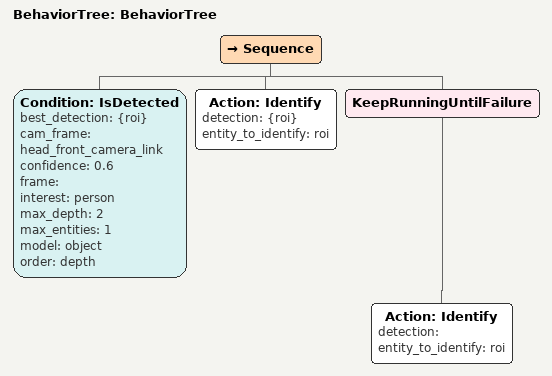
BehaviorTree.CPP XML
<?xml version="1.0"?>
<root main_tree_to_execute="BehaviorTree">
    <BehaviorTree ID="BehaviorTree">
        <Sequence>
            <Condition ID="IsDetected" best_detection="{roi}" cam_frame="head_front_camera_link" confidence="0.6" frame="" interest="person" max_depth="2" max_entities="1" model="object" order="depth"/>
            <Action ID="Identify" detection="{roi}" entity_to_identify="roi"/>
            <KeepRunningUntilFailure>
                <Action ID="Identify" detection="" entity_to_identify="roi"/>
            </KeepRunningUntilFailure>
        </Sequence>
    </BehaviorTree>
</root>
